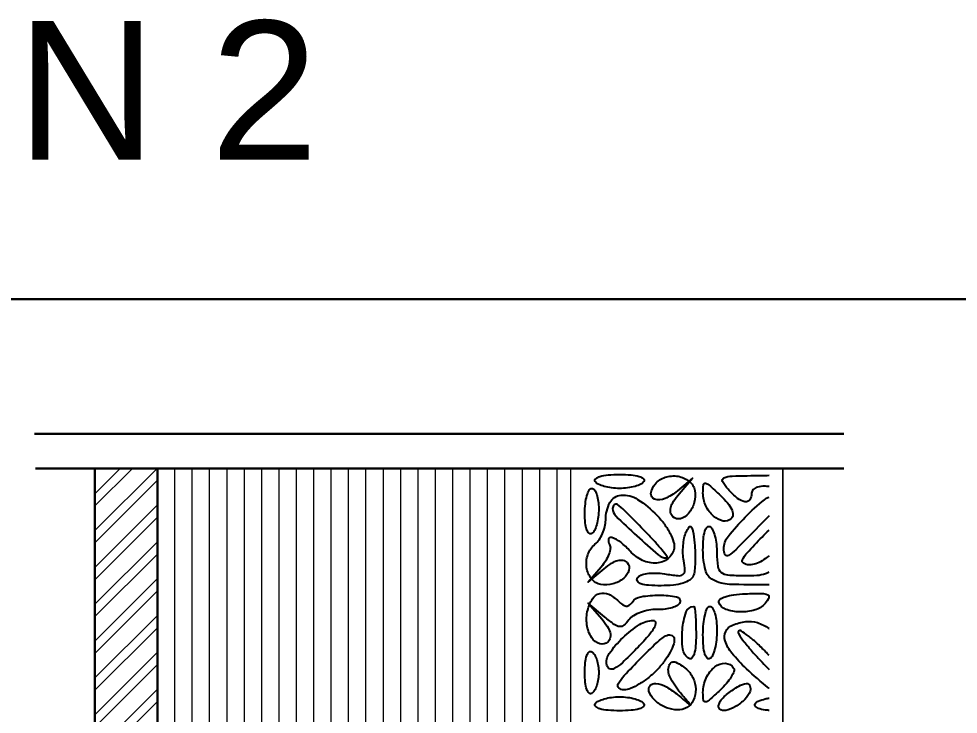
# Model space of a CAD drawing. Header units: millimetres. Extents: x 56222 to 3066687, y -650199 to -121287.
# Drawn here: x 149054.6 to 149189.8, y -181993.7 to -181893.5 of the extents above; entities that cross this region are included whole.
import ezdxf

# ---------------------------------------------------------------- set-up
doc = ezdxf.new("R2010")
doc.units = ezdxf.units.MM
doc.header["$MEASUREMENT"] = 0
doc.linetypes.add('DASHED', pattern=[0.75, 0.5, -0.25])
for name, color, linetype, lineweight in [('FURNI', 25, 'Continuous', 5), ('FURNITURE', 32, 'Continuous', 9), ('furniture dimensions', 1, 'DASHED', 0), ('GDR_FLOATING COLUMN', 3, 'Continuous', 18), ('SECTION ( SLAB PLine )', 104, 'Continuous', 30), ('XX~SLAB ( BEAM )~ ( DIM )', 7, 'Continuous', 9)]:
    doc.layers.add(name, color=color, linetype=linetype, lineweight=lineweight)
doc.layers.add('hatch', color=250, linetype='Continuous', lineweight=9, transparency=0.5)
doc.styles.get("Standard").update_dxf_attribs({"font": 'arial.ttf', "height": 6})

msp = doc.modelspace()

# ---------------------------------------------------------------- hatches: boundary and pattern name
at = {"layer": 'hatch', "lineweight": 0, "transparency": 33554687}
h = msp.add_hatch(dxfattribs=at)
h.set_pattern_fill('ANSI32', color=256, scale=10)
h.set_pattern_definition([(45, (405.0956, -99.4157), (-2.65165043, 2.65165043), []), (45, (406.8634, -99.4157), (-2.65165043, 2.65165043), [])])
h.paths.add_polyline_path([(149074.5245, -181958.278), (149065.5245, -181958.278), (149065.5245, -182085.278), (149074.5245, -182085.278)])
at = {"layer": 'hatch', "lineweight": 0, "transparency": 33554556}
h = msp.add_hatch(dxfattribs=at)
h.set_pattern_fill('ANSI31', color=256, scale=20, angle=45)
h.set_pattern_definition([(90, (149074.5245, -182067.278), (-2.5, 0), [])])
edge = h.paths.add_edge_path()
edge.add_line((149134.5245, -181958.278), (149074.5245, -181958.278))
edge.add_line((149074.5245, -181958.278), (149074.5245, -182067.278))
edge.add_line((149074.5245, -182067.278), (149116.7167, -182067.278))
edge.add_arc((149118.1206, -182076.1763), 9.0084, 81.034399, 98.965601, ccw=False)
edge.add_arc((149126.7668, -182359.6588), 292.4705, 88.581056, 91.418944, ccw=False)
edge.add_line((149134.0092, -182067.278), (149134.0092, -182057.3))
edge.add_line((149134.0092, -182057.3), (149115.025, -182057.3))
edge.add_line((149115.025, -182057.3), (149115.025, -182031.2497))
edge.add_line((149115.025, -182031.2497), (149134.5245, -182031.2497))
edge.add_line((149134.5245, -182031.2497), (149134.5245, -181958.278))

# ---------------------------------------------------------------- linework, layer by layer
at = {"color": 52, "true_color": 0xb9b613}
for points in [[(149144.5226, -181960.1503, -0.144823), (149144.0915, -181960.5357, -0.04093), (149143.2395, -181960.8565, -0.037579), (149142.1711, -181961.0766, -0.032024), (149141.0226, -181961.1503, -0.032024), (149139.874, -181961.0766, -0.037579), (149138.8056, -181960.8565, -0.04093), (149137.9536, -181960.5357, -0.144823), (149137.5226, -181960.1503, -0.372961), (149137.5878, -181959.7471, -0.104919), (149138.1984, -181959.4235, -0.050431), (149139.3667, -181959.2139, -0.019189), (149141.0226, -181959.1503, -0.019189), (149142.6784, -181959.2139, -0.050431), (149143.8468, -181959.4235, -0.104919), (149144.4573, -181959.7471, -0.372961)], [(149151.8449, -181961.4483, -0.115315), (149151.7736, -181963.1764, -0.107019), (149150.9475, -181964.7476, -0.152644), (149149.7706, -181965.5029, -0.269504), (149148.6886, -181965.2163, -0.146975), (149148.368, -181964.6203, -0.118213), (149148.3926, -181963.8896, -0.077585), (149148.7944, -181962.999, -0.031059), (149149.5962, -181961.9239), (149151.5226, -181959.6503), (149149.3356, -181961.4982, -0.072509), (149147.5604, -181962.6033, -0.179595), (149146.054, -181962.6887, -0.370078), (149145.534, -181961.865, -0.1376), (149146.1365, -181960.513, -0.143279), (149147.5767, -181959.5415, -0.118357), (149149.4303, -181959.4056, -0.127796), (149151.0398, -181960.1178, -0.179795)], [(149157.0782, -181965.4947, -0.251963), (149155.9197, -181965.8426, -0.133203), (149154.5417, -181965.1482, -0.100645), (149153.4193, -181963.6362, -0.109932), (149153.0226, -181961.8535, -0.024708), (149153.083, -181960.6323, -0.421143), (149153.3665, -181960.4055, -0.153918), (149153.8805, -181960.6399, -0.005225), (149155.5358, -181962.1627, -0.028188), (149156.56, -181963.2398, -0.06769), (149157.1519, -181964.1658, -0.109484), (149157.317, -181964.9203, -0.198221)], [(149138.0226, -181964.0913, -0.031397), (149137.949, -181965.2624, -0.037109), (149137.7288, -181966.3499, -0.040338), (149137.4081, -181967.2161, -0.146547), (149137.0226, -181967.6503, -0.336396), (149136.625, -181967.6122, -0.125298), (149136.2994, -181967.112, -0.059005), (149136.0874, -181966.1166, -0.023007), (149136.0226, -181964.7093, -0.02657), (149136.0951, -181963.3455, -0.04194), (149136.3163, -181962.1957, -0.051215), (149136.6367, -181961.3848, -0.280045), (149137.0226, -181961.1503, -0.251914), (149137.4067, -181961.3569, -0.064068), (149137.7288, -181962.0142, -0.049716), (149137.9498, -181962.9647, -0.032276)], [(149146.4278, -181965.0514, -0.034347), (149147.4746, -181966.3061, -0.038594), (149148.2953, -181967.6461, -0.042239), (149148.802, -181968.8862, -0.123606), (149148.8547, -181969.8014, -0.177203), (149147.991, -181971.245, -0.155861), (149146.348, -181971.8852, -0.125228), (149144.34, -181971.5057, -0.100152), (149142.5624, -181970.1943, 0.040347), (149141.1783, -181968.893, 0.089734), (149139.9097, -181968.2082, 0.433029), (149139.4474, -181968.4616, 0.204199), (149139.5615, -181969.2133, -0.171067), (149139.6841, -181969.7752, -0.056843), (149139.4827, -181970.6065, -0.048769), (149139.0294, -181971.548, -0.038868), (149138.3705, -181972.4633), (149136.5226, -181974.6503), (149138.7962, -181972.7239, -0.031059), (149139.8713, -181971.9221, -0.077585), (149140.7619, -181971.5203, -0.118213), (149141.4926, -181971.4957, -0.146975), (149142.0886, -181971.8163, -0.269504), (149142.3751, -181972.8983, -0.152644), (149141.6198, -181974.0753, -0.107019), (149140.0487, -181974.9014, -0.115315), (149138.3206, -181974.9726, -0.180074), (149136.9753, -181974.1576, -0.131863), (149136.2771, -181972.5404, -0.120013), (149136.453, -181970.6665, -0.137261), (149137.4743, -181969.1903, 0.070834), (149138.0672, -181968.5366, 0.044601), (149138.5678, -181967.6334, 0.043969), (149138.9086, -181966.6353, 0.060364), (149139.0226, -181965.6945, -0.119394), (149139.6299, -181963.1875, -0.257699), (149141.2271, -181962.1156, -0.168247), (149143.6212, -181962.7186, -0.056735)], [(149140.0226, -181964.0467, 0.201403), (149140.4629, -181965.0956, 0.008282), (149143.4893, -181967.9677, 0.008845), (149146.5965, -181970.7206, 0.178695), (149147.7603, -181971.1503, 0.613038), (149147.8507, -181970.9728, 0.012866), (149147.0848, -181969.9753, 0.015221), (149145.9741, -181968.6854, 0.008037), (149144.5226, -181967.1503, 0.002883), (149141.7431, -181964.3365, 0.045531), (149140.7096, -181963.4752, 0.354536), (149140.2529, -181963.5107, 0.205764)], [(149151.6244, -181973.7455, -0.164173), (149151.1325, -181974.3393, -0.064812), (149150.153, -181974.7815, -0.048357), (149148.761, -181975.0607, -0.02534), (149146.9949, -181975.1503, -0.016884), (149145.2033, -181975.0898, -0.062009), (149144.0916, -181974.8744, -0.16254), (149143.6043, -181974.5134, -0.299665), (149143.5907, -181974.0401, -0.165233), (149144.0792, -181973.6371, -0.053218), (149145, -181973.3962, -0.045053), (149146.181, -181973.3259, -0.032592), (149147.4942, -181973.452, 0.015109), (149149.418, -181973.7048, 0.175982), (149150.1415, -181973.5216, 0.262485), (149150.4209, -181972.9591, 0.034152), (149150.2537, -181971.5789, -0.039424), (149150.138, -181970.5324, -0.0292), (149150.1696, -181969.3683, -0.029791), (149150.3306, -181968.2659, -0.056912), (149150.6104, -181967.417, -0.050492), (149151.035, -181966.697, -0.503032), (149151.3339, -181966.6956, -0.125129), (149151.5724, -181967.2683, -0.008904), (149151.7942, -181968.9955, -0.018289), (149151.8959, -181970.3792, -0.018134), (149151.8967, -181971.7707, -0.018325), (149151.8086, -181972.9854, -0.064434)], [(149140.8642, -181977.3919, 0.0448), (149141.4709, -181977.8986, 0.131464), (149141.9789, -181978.0811, 0.175334), (149142.4188, -181977.9623, 0.094995), (149142.8142, -181977.5551, -0.208637), (149144.0745, -181976.7324, -0.042738), (149146.7865, -181976.5109, -0.049429), (149149.231, -181976.7629, -0.453501), (149149.6977, -181977.5821, -0.184749), (149149.3561, -181977.9884, -0.052567), (149148.5835, -181978.3161, -0.045311), (149147.5632, -181978.529, -0.034761), (149146.425, -181978.581, 0.048979), (149145.2287, -181978.6696, 0.044774), (149144.0345, -181978.9891, 0.047655), (149143.0163, -181979.4761, 0.097555), (149142.3629, -181980.0677, -0.055415), (149141.6327, -181980.8496, -0.210877), (149141.0081, -181981.0382, -0.129335), (149140.2471, -181980.7345, -0.016737), (149138.8629, -181979.637), (149136.5226, -181977.6503), (149138.4489, -181979.9239, -0.031059), (149139.2508, -181980.999, -0.077585), (149139.6526, -181981.8896, -0.118213), (149139.6772, -181982.6203, -0.146975), (149139.3566, -181983.2163, -0.275151), (149138.173, -181983.5165, -0.179615), (149137.0145, -181982.6465, -0.108852), (149136.3163, -181980.7599, -0.096167), (149136.43, -181978.6633, -0.079993), (149137.1233, -181977.0485, -0.183617), (149138.1663, -181976.2679, -0.186112), (149139.4536, -181976.3826, -0.082333)], [(149161.9785, -181977.7033, -0.152113), (149160.537, -181978.6399, -0.073878), (149158.3358, -181978.9204, -0.07869), (149156.2912, -181978.5531, -0.233978), (149155.3214, -181977.5653, -0.325851), (149155.4671, -181977.1156, -0.077566), (149156.211, -181976.7353, -0.047974), (149157.4519, -181976.4554, -0.021709), (149159.1146, -181976.3178, -0.00796), (149161.5107, -181976.2621, -0.114981), (149162.3344, -181976.4477, -0.405595), (149162.4917, -181976.8792, -0.068017)], [(149152.0226, -181982.2093, -0.019531), (149151.9589, -181983.8389, -0.051222), (149151.749, -181984.989, -0.106919), (149151.4252, -181985.5877, -0.369423), (149151.0226, -181985.6503, -0.2234), (149150.1191, -181984.2642, -0.056739), (149150.051, -181981.5078, -0.059626), (149150.5931, -181978.936, -0.321408), (149151.6892, -181978.1503, -0.383061), (149151.8228, -181978.2702, -0.006395), (149151.9247, -181979.3426, -0.012784), (149151.9986, -181980.653, -0.007701)], [(149155.0226, -181981.5913, -0.026918), (149154.9492, -181982.9539, -0.033489), (149154.7288, -181984.203, -0.035556), (149154.4093, -181985.1916, -0.159713), (149154.0226, -181985.6503, -0.369423), (149153.6199, -181985.5877, -0.106919), (149153.2961, -181984.989, -0.051222), (149153.0862, -181983.8389, -0.019531), (149153.0226, -181982.2093, -0.02325), (149153.0949, -181980.6537, -0.03716), (149153.3163, -181979.3426, -0.042932), (149153.6353, -181978.4034, -0.297764), (149154.0226, -181978.1503, -0.275259), (149154.4081, -181978.3799, -0.053437), (149154.7288, -181979.1611, -0.043243), (149154.95, -181980.2728, -0.027497)], [(149143.4755, -181984.2074, -0.009664), (149141.423, -181986.2341, -0.064278), (149140.2646, -181987.0811, -0.239147), (149139.5924, -181987.1037, -0.237108), (149139.1736, -181986.5743, -0.209569), (149139.5277, -181984.9092, -0.046098), (149141.489, -181982.6497, -0.046959), (149143.9049, -181980.7358, -0.145033), (149145.8811, -181980.1503, -0.411845), (149146.2073, -181980.4739, -0.136664), (149146.0129, -181981.1944, -0.046259), (149145.1076, -181982.4423, -0.013074)], [(149146.4278, -181987.2492, -0.032769), (149145.2151, -181988.3594, -0.033059), (149143.8711, -181989.2981, -0.03498), (149142.5949, -181989.9522, -0.101278), (149141.6273, -181990.1503, -0.193225), (149140.9298, -181989.8703, -0.336635), (149140.8367, -181989.2858, -0.064163), (149141.6913, -181988.088, -0.006784), (149144.0644, -181985.5984, -0.009544), (149146.301, -181983.4004, -0.053556), (149147.6339, -181982.3858, -0.185269), (149148.4079, -181982.2472, -0.30308), (149148.8649, -181982.6973, -0.135613), (149148.8108, -181983.5278, -0.039249), (149148.2903, -181984.7153, -0.03634), (149147.4664, -181986.0172, -0.03179)], [(149138.0226, -181987.6503, -0.038534), (149137.9487, -181988.6074, -0.041947), (149137.7288, -181989.5141, -0.04604), (149137.407, -181990.2471, -0.128561), (149137.0226, -181990.6503, -0.340586), (149136.6244, -181990.6091, -0.123006), (149136.299, -181990.0975, -0.057972), (149136.0872, -181989.0838, -0.022534), (149136.0226, -181987.6503, -0.022534), (149136.0872, -181986.2167, -0.057972), (149136.299, -181985.2031, -0.123006), (149136.6244, -181984.6914, -0.340586), (149137.0226, -181984.6503, -0.128561), (149137.407, -181985.0535, -0.04604), (149137.7288, -181985.7865, -0.041947), (149137.9487, -181986.6932, -0.038534)], [(149150.8226, -181987.3503, -0.108767), (149151.7367, -181988.7805, -0.108235), (149151.9679, -181990.4651, -0.121392), (149151.4755, -181991.9469, -0.161882), (149150.3866, -181992.8408, -0.123541), (149148.9619, -181993.0134, -0.082555), (149147.3801, -181992.5414, -0.081849), (149146.0235, -181991.5769, -0.117446), (149145.2488, -181990.3288, -0.270168), (149145.4204, -181989.5074, -0.24802), (149146.2377, -181989.2083, -0.095804), (149147.7507, -181989.7204, -0.04561), (149149.4438, -181990.9003, 0.000455), (149150.9359, -181992.1541, 0.38882), (149151.0226, -181992.1503, 0.38882), (149151.0264, -181992.0636, 0.000455), (149149.7726, -181990.5715, -0.057119), (149148.2757, -181988.3147, -0.19923), (149148.1419, -181986.6074, -0.443242), (149149.1039, -181986.1763, -0.093323)], [(149157.4327, -181987.0049, -0.234443), (149157.4775, -181987.4849, -0.045342), (149157.0804, -181988.2899, -0.03964), (149156.399, -181989.2284, -0.027338), (149155.4917, -181990.1792, -0.005876), (149153.9059, -181991.6344, -0.149018), (149153.379, -181991.8791, -0.420321), (149153.0895, -181991.6559, -0.029549), (149153.0226, -181990.5246, -0.108223), (149153.4761, -181988.4537, -0.117033), (149154.7479, -181986.8293, -0.17601), (149156.2452, -181986.3245, -0.253715)], [(149159.7964, -181990.3288, -0.117314), (149159.0631, -181991.5107, -0.065367), (149157.7085, -181992.5434, -0.071276), (149156.2906, -181993.1073, -0.261102), (149155.3935, -181992.8546, -0.235383), (149155.2637, -181992.4668, -0.091267), (149155.4476, -181991.9143, -0.064669), (149155.9103, -181991.283, -0.040381), (149156.5956, -181990.6718, -0.027268), (149158.1741, -181989.6076, -0.108398), (149159.2758, -181989.2392, -0.339817), (149159.7786, -181989.5464, -0.173967)], [(149144.5226, -181992.1503, -0.372961), (149144.4573, -181992.5535, -0.104919), (149143.8468, -181992.8771, -0.050431), (149142.6784, -181993.0867, -0.019189), (149141.0226, -181993.1503, -0.019189), (149139.3667, -181993.0867, -0.050431), (149138.1984, -181992.8771, -0.104919), (149137.5878, -181992.5535, -0.372961), (149137.5226, -181992.1503, -0.144823), (149137.9536, -181991.7648, -0.04093), (149138.8056, -181991.444, -0.037579), (149139.874, -181991.2239, -0.032024), (149141.0226, -181991.1503, -0.032024), (149142.1711, -181991.2239, -0.037579), (149143.2395, -181991.444, -0.04093), (149144.0915, -181991.7648, -0.144823)]]:
    msp.add_lwpolyline(points, format="xyb", close=True, dxfattribs=at)
for points in [[(149162.5245, -181960.8681, 0.00992968), (149161.8794, -181960.841, 0.070982), (149160.8474, -181960.965, 0.130373), (149160.2493, -181961.3079, 0.200349), (149160.0226, -181961.8511, -0.147147), (149159.7422, -181962.7832, -0.297971), (149159.068, -181963.074, -0.131443), (149157.9934, -181962.5768, -0.035136), (149156.6223, -181961.2605, -0.061722), (149155.8468, -181960.1563, -0.444775), (149156.0435, -181959.6143, -0.08926), (149157.2127, -181959.3678, -0.003671), (149161.5195, -181959.2716, -0.00328074), (149162.5245, -181959.2631)], [(149162.5245, -181965.0777, -0.00681373), (149161.0226, -181966.6503, -0.002315), (149157.7313, -181969.9729, -0.053291), (149156.6929, -181970.811, -0.437934), (149156.228, -181970.6908, -0.123687), (149156.0226, -181969.8731, -0.167917), (149156.6523, -181968.0508, -0.028838), (149159.1099, -181965.2663, -0.028744), (149161.8701, -181962.7836, -0.06645236), (149162.5245, -181962.3892, -0.06645236)], [(149162.5245, -181975.0195, -0.00020766), (149162.3333, -181975.0222, -0.012881), (149156.819, -181974.9563, -0.114236), (149154.4885, -181974.3234, -0.211868), (149153.3721, -181972.8865, -0.060823), (149153.0226, -181970.0239, -0.019938), (149153.0864, -181968.4242, -0.052154), (149153.2965, -181967.2949, -0.109249), (149153.6206, -181966.7098, -0.365292), (149154.0226, -181966.6503, -0.153285), (149154.4089, -181967.097, -0.037843), (149154.7297, -181968.0241, -0.035186), (149154.951, -181969.1924, -0.028968), (149155.0257, -181970.4593, 0.029431), (149155.1408, -181972.3803, 0.195264), (149155.5957, -181973.2044, 0.15223), (149156.5646, -181973.5898, 0.016075), (149159.0257, -181973.699, 0.021858), (149160.777, -181973.6438, 0.057032), (149162.0126, -181973.4072, 0.06324907), (149162.5245, -181973.1728)], [(149162.5245, -181970.8454, -0.01336767), (149161.5294, -181971.5645, -0.150894), (149159.6325, -181972.1503, -0.139292), (149158.8484, -181971.9275, -0.381722), (149158.6981, -181971.4198, -0.076288), (149159.3887, -181970.3966, -0.00688), (149161.5226, -181968.1503, -0.00440899), (149162.5245, -181967.1422)], [(149162.5245, -181989.9138, -0.00556378), (149162.4991, -181989.8939, -0.019238), (149159.2726, -181987.095, -0.031474), (149157.1893, -181984.8804, -0.096225), (149156.2049, -181983.0787, -0.189426), (149156.2939, -181981.7369, -0.188859), (149157.2726, -181980.8126, -0.065642), (149159.1782, -181980.321, -0.104339), (149160.85, -181980.4662, -0.089685), (149162.4935, -181981.3081, -0.00060857), (149162.5245, -181981.3318, -0.00060857)], [(149162.5245, -181985.16, -0.00404013), (149162.0371, -181984.6653, 0.01378), (149160.7058, -181983.3654, 0.022713), (149159.5036, -181982.3518, 0.018875), (149158.5107, -181981.647, 0.355136), (149158.1559, -181981.6836, 0.357538), (149158.1197, -181982.0496, 0.014593), (149158.9425, -181983.2087, 0.019752), (149160.0861, -181984.6059, 0.012008), (149161.5405, -181986.1686, -0.00804199), (149162.5245, -181987.2093, -0.00804199)], [(149162.5245, -181993.1006, -0.00228708), (149162.3339, -181993.0866, -0.051222), (149161.1838, -181992.8768, -0.106919), (149160.5851, -181992.5529, -0.369423), (149160.5226, -181992.1503, -0.159713), (149160.9812, -181991.7636, -0.035556), (149161.9698, -181991.444, -0.0149646), (149162.5245, -181991.3249)]]:
    msp.add_lwpolyline(points, format="xyb", dxfattribs=at)
at = {"layer": 'FURNI', "lineweight": 0}
msp.add_lwpolyline([(149134.0092, -181958.278), (149164.5245, -181958.278), (149164.5245, -182085.278), (149134.0092, -182085.278)], close=True, dxfattribs=at)
at = {"layer": 'FURNITURE', "color": 242, "lineweight": 30, "true_color": 0xcd2027}
msp.add_lwpolyline([(148631.2498, -181933.92), (149343.2414, -181933.92), (149343.2414, -182214.0664), (148631.2498, -182214.0664)], close=True, dxfattribs=at)
at = {"layer": 'GDR_FLOATING COLUMN', "color": 52, "lineweight": 0, "true_color": 0xb9b613}
msp.add_line((149164.5245, -182067.278), (149164.5245, -181958.278), dxfattribs=at)
at = {"layer": 'SECTION ( SLAB PLine )', "color": 1}
for p, q in [((149056.8155, -181953.278), (149173.28, -181953.278)), ((149056.9674, -181958.278), (149173.28, -181958.278))]:
    msp.add_line(p, q, dxfattribs=at)
at = {"layer": 'XX~SLAB ( BEAM )~ ( DIM )', "lineweight": 30}
msp.add_lwpolyline([(149065.5245, -181958.278), (149074.5245, -181958.278), (149074.5245, -182085.278), (149065.5245, -182085.278)], close=True, dxfattribs=at)

# ---------------------------------------------------------------- texts
at = {"layer": 'furniture dimensions', "lineweight": 0}
msp.add_text('LIVING OPTION 2', height=20, dxfattribs=at).set_placement((148867.9174, -181913.8414))

doc.saveas('drawing.dxf')
